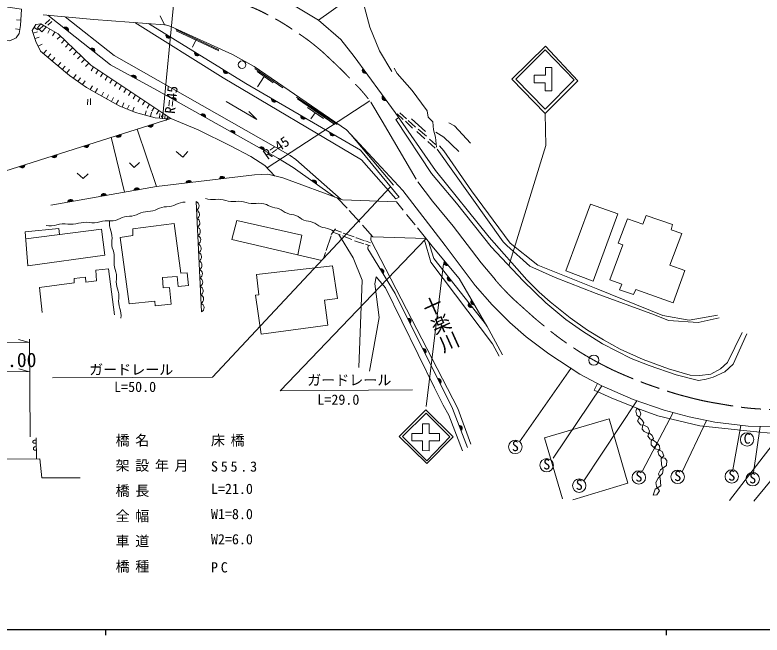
# Model space of a CAD drawing. Units: millimetres, scale not verified. Extents: x 40000 to 680000, y 20000 to 380000.
# Drawn here: x 251839 to 385078, y 204000 to 314670 of the extents above; entities that cross this region are included whole.
import ezdxf
from ezdxf.enums import TextEntityAlignment as Align

# ---------------------------------------------------------------- set-up
doc = ezdxf.new("R2010")
doc.units = ezdxf.units.MM
doc.header["$LTSCALE"] = 1000
doc.linetypes.add('CHAIN', pattern=[18.5, 12, -1.5, 3.5, -1.5])
for name, color, linetype, lineweight in [('M-BGD', 7, 'Continuous', 13), ('M-BMK', 2, 'CHAIN', 13), ('M-TTL-BAND', 7, 'Continuous', 25), ('M-WORK', 1, 'Continuous', 13)]:
    doc.layers.add(name, color=color, linetype=linetype, lineweight=lineweight)
doc.layers.add('M-STR-HTXT', color=7, linetype='Continuous')
doc.styles.add('@ＭＳ ゴシック', font='')
doc.styles.add('ＭＳ ゴシック', font='')
doc.styles.get('@ＭＳ ゴシック').set_extended_font_data('@MS Gothic')
doc.styles.get('ＭＳ ゴシック').set_extended_font_data('MS Gothic')

msp = doc.modelspace()

# ---------------------------------------------------------------- linework, layer by layer
at = {"layer": 'M-BGD'}
msp.add_circle((355072, 253067), 905, dxfattribs=at)
at = {"layer": 'M-BMK'}
msp.add_lwpolyline([(315286, 299108), (317304, 295723), (323686, 284860), (326324, 281411), (330003, 276944), (334986, 270440), (337515, 267377)], dxfattribs=at)
for points, knots in [([(285649, 318446), (288046, 318015), (288790, 317930), (290726, 317310), (291872, 316943), (292507, 316710), (293619, 316248), (295352, 315528), (296295, 315051), (297943, 314155), (299539, 313287), (300388, 312718), (301898, 311708), (303237, 310813), (303983, 310300), (305238, 309292), (306616, 308185), (307324, 307486), (308613, 306276), (309969, 305003), (310696, 304256), (311985, 302916), (312788, 302080), (313261, 301631), (314003, 300741), (314523, 300119), (314697, 299900), (315286, 299108)], [0, 0, 0, 0, 1, 1, 1, 2, 2, 2, 3, 3, 3, 4, 4, 4, 5, 5, 5, 6, 6, 6, 7, 7, 7, 8, 8, 8, 9, 9, 9, 9]), ([(337515, 267377), (338177, 266600), (338376, 266392), (338947, 265778), (340338, 264281), (341209, 263529), (342731, 262165), (344009, 261020), (344715, 260365), (346051, 259289), (347935, 257773), (348991, 256916), (350997, 255565), (353022, 254201), (354208, 253506), (356366, 252364), (358041, 251477), (359008, 251031), (360754, 250291), (362810, 249419), (363980, 248967), (366092, 248239), (368176, 247521), (369350, 247127), (371483, 246572), (373550, 246035), (374716, 245746), (376822, 245392), (379890, 244877), (381611, 244519), (384717, 244346), (386210, 244262), (386737, 244229), (388544, 244238)], [0, 0, 0, 0, 1, 1, 1, 2, 2, 2, 3, 3, 3, 4, 4, 4, 5, 5, 5, 6, 6, 6, 7, 7, 7, 8, 8, 8, 9, 9, 9, 10, 10, 10, 11, 11, 11, 11])]:
    msp.add_open_spline(points, degree=3, knots=knots, dxfattribs=at)
at = {"layer": 'M-TTL-BAND'}
for p, q in [((40000, 205000), (579000, 205000)), ((268000, 205000), (268000, 204000)), ((368000, 205000), (368000, 204000))]:
    msp.add_line(p, q, dxfattribs=at)
at = {"layer": 'M-WORK'}
for p, q in [((278138, 296112), (280268, 317769)), ((265915, 313881), (256850, 314709)), ((252896, 313746), (252097, 313788)), ((257201, 313052), (258035, 313873)), ((257700, 312827), (258432, 313518)), ((252708, 312048), (251923, 312199)), ((255252, 312442), (255941, 312035)), ((256182, 312073), (256950, 312781)), ((258077, 312117), (257682, 311421)), ((280526, 312099), (288176, 308457)), ((280574, 311822), (288227, 308283)), ((255103, 311397), (255861, 311651)), ((255420, 310449), (256179, 310703)), ((258946, 311623), (258551, 310927)), ((259952, 310901), (259398, 310323)), ((255995, 309086), (256718, 309429)), ((260674, 310209), (260120, 309631)), ((261396, 309517), (260842, 308939)), ((284110, 310187), (283528, 308929)), ((256946, 307759), (257468, 308365)), ((262118, 308825), (261564, 308247)), ((262840, 308133), (262286, 307555)), ((257703, 307106), (258226, 307712)), ((258461, 306453), (258983, 307059)), ((263562, 307441), (263008, 306864)), ((264284, 306749), (263730, 306172)), ((312325, 307273), (319626, 297236)), ((259510, 305570), (260017, 306189)), ((260284, 304936), (260791, 305555)), ((265006, 306057), (264452, 305480)), ((265856, 305378), (265412, 304712)), ((294619, 305136), (299605, 301688)), ((261057, 304303), (261564, 304922)), ((262269, 303387), (262733, 304039)), ((266688, 304824), (266244, 304158)), ((267520, 304269), (267076, 303603)), ((295019, 304582), (297902, 302550)), ((263084, 302808), (263548, 303460)), ((263900, 302228), (264363, 302881)), ((268352, 303715), (267909, 303049)), ((269184, 303160), (268741, 302494)), ((270017, 302606), (269573, 301940)), ((296267, 303702), (295091, 301852)), ((265265, 301338), (265671, 302027)), ((266126, 300830), (266533, 301519)), ((270849, 302051), (270405, 301385)), ((271681, 301497), (271237, 300831)), ((267277, 300172), (267661, 300873)), ((268154, 299691), (268538, 300393)), ((269031, 299211), (269415, 299912)), ((272513, 300942), (272070, 300276)), ((273345, 300388), (272902, 299722)), ((274178, 299833), (273734, 299167)), ((302052, 300006), (309296, 295102)), ((264832, 299658), (264797, 298618)), ((265338, 299733), (265331, 298632)), ((269908, 298730), (270292, 299431)), ((270958, 298229), (271264, 298968)), ((271882, 297847), (272188, 298586)), ((275010, 299279), (274566, 298613)), ((275842, 298724), (275398, 298058)), ((289536, 299225), (294953, 295993)), ((296821, 287365), (315131, 299316)), ((302247, 299667), (308875, 295091)), ((272806, 297465), (273112, 298204)), ((275037, 296789), (275238, 297564)), ((276005, 296538), (276206, 297312)), ((276674, 298170), (276231, 297504)), ((277506, 297615), (277063, 296949)), ((294953, 295993), (293559, 297427)), ((304012, 298128), (306874, 296158)), ((305400, 297173), (304597, 296128)), ((320481, 297192), (321643, 296132)), ((277592, 296260), (277660, 297057)), ((278338, 297061), (277895, 296395)), ((278588, 296175), (278656, 296972)), ((279171, 296506), (278727, 295840)), ((321069, 296016), (320022, 297028)), ((321944, 295824), (323258, 294621)), ((322533, 296117), (325029, 293894)), ((322745, 294463), (321520, 295694)), ((273657, 294299), (277059, 284047)), ((319330, 284275), (311765, 293326)), ((324940, 292534), (323490, 293854)), ((323777, 294272), (325221, 293041)), ((269027, 292829), (271395, 283046)), ((326801, 290893), (325460, 292056)), ((325761, 292486), (326855, 291570)), ((285100, 261687), (284143, 281351)), ((309291, 282001), (311079, 280203)), ((311421, 279788), (313349, 277659)), ((321643, 279058), (323212, 277191)), ((313821, 277150), (315667, 275077)), ((308238, 275495), (309018, 276514)), ((308554, 275908), (309859, 275406)), ((308860, 276307), (310051, 275884)), ((323641, 276648), (326479, 273112)), ((290548, 274575), (306543, 270840)), ((307325, 272639), (308238, 275251)), ((310229, 275255), (311932, 274605)), ((310379, 275713), (312315, 275050)), ((315667, 275077), (325151, 274766)), ((312409, 274383), (314036, 273799)), ((314342, 273763), (315172, 273462)), ((314360, 274346), (315236, 273995)), ((306870, 271191), (307228, 272298)), ((325152, 244775), (328238, 270271)), ((338778, 254018), (335912, 259326)), ((207483, 256404), (254424, 256239)), ((254424, 256239), (252494, 256764)), ((254421, 256786), (254527, 239386)), ((245038, 251105), (254456, 250984)), ((254456, 250984), (252531, 251526)), ((341827, 238507), (350949, 251600)), ((356497, 248479), (347832, 235564)), ((353285, 231550), (362722, 245818)), ((363739, 233328), (369235, 243710)), ((370802, 233157), (375183, 242305)), ((379856, 233494), (381267, 241418)), ((383532, 233014), (384734, 241199)), ((255669, 235431), (255634, 239197))]:
    msp.add_line(p, q, dxfattribs=at)
for points in [[(305978, 313752), (321208, 324595), (341666, 324477)], [(314838, 323439), (314111, 319704), (314203, 316033), (315101, 312458), (316878, 308272), (319064, 304594)], [(222589, 316998), (226306, 317413), (231523, 317506), (236209, 317459), (241472, 317206), (247705, 316467), (252999, 315728), (252845, 312763), (252571, 311334), (252045, 310609), (250944, 310034), (243762, 310101), (237432, 310593), (230526, 311205), (226637, 311431), (217434, 311405), (213320, 311107)], [(312325, 307273), (309959, 310304), (305978, 313752), (301546, 316409)], [(308910, 282141), (301446, 287418), (298863, 289037), (277145, 301218), (268875, 305785), (257714, 314630)], [(277730, 314519), (278527, 312901), (265915, 313881)], [(260771, 314350), (269552, 307402), (300903, 289587), (301949, 288888), (310012, 281735)], [(273215, 313314), (288961, 303415), (313665, 288797), (319786, 281842), (320340, 282166), (313484, 290561)], [(275630, 313126), (293033, 302423), (313484, 290561)], [(279356, 296109), (276824, 296325), (274218, 297002), (273363, 297235), (270401, 298459), (266783, 300443), (264608, 301725), (261561, 303890), (259006, 305983), (256400, 308230), (255590, 309943), (254933, 311903), (255571, 312981)], [(255571, 312981), (256448, 313090), (257458, 312468)], [(256448, 313090), (255860, 312375), (256619, 311664), (257391, 312510)], [(257458, 312468), (259565, 311271), (265392, 305687), (279634, 296198)], [(278527, 312901), (278660, 312888), (279668, 312625)], [(389120, 241091), (382594, 241252), (376669, 241991), (372073, 242961), (367648, 244129), (362067, 246043), (356497, 248479), (352577, 250532), (347025, 254175), (343031, 257246), (340119, 259801), (336945, 262909), (333901, 266375), (328576, 273513), (321002, 283341), (310983, 294171), (294515, 305466), (290616, 307615), (279668, 312625)], [(319470, 305190), (320001, 304220), (322655, 301173), (324364, 298911), (325361, 297547), (325546, 296397), (326356, 295597), (326469, 294171), (326818, 292858), (327003, 291042)], [(381529, 257980), (378913, 252627), (377661, 251499), (375951, 250538), (373954, 250305), (372285, 250401), (368415, 251500), (363901, 253188), (359797, 255014), (356817, 256681), (353934, 258436), (350847, 260606), (347277, 263492), (345339, 265215), (343145, 267371), (336408, 275028), (326841, 286901), (319626, 297236)], [(229350, 295747), (228388, 287237), (242041, 280224), (243816, 284820), (279634, 296198)], [(279634, 296198), (284496, 294183), (290267, 291289), (293883, 289396), (296392, 287827), (298151, 285936)], [(336740, 273307), (330559, 281060), (327062, 285270), (326139, 286388), (319740, 295995), (320262, 296325)], [(346388, 297098), (346524, 291393), (339940, 269909)], [(329222, 295393), (330241, 294859), (333063, 291788)], [(326921, 293771), (328316, 292878), (330994, 290303)], [(377410, 260641), (373655, 259779), (368412, 260159), (365919, 261127), (355501, 264982), (348183, 267798), (343643, 269845), (339542, 273515), (338916, 274175), (327116, 290705)], [(327568, 291305), (328307, 290443), (333270, 283283), (340129, 273938), (345074, 270039), (355816, 265715), (367391, 261041), (372085, 260190), (377143, 261082)], [(280578, 290277), (281761, 289271), (282685, 290277)], [(272240, 288300), (273118, 287470), (274036, 288327)], [(294580, 286159), (277059, 284047), (258257, 280723)], [(262960, 286423), (263991, 285470), (264889, 286299)], [(294580, 286159), (296928, 286238), (299592, 285580), (310243, 281650)], [(258557, 249884), (287079, 249997), (318837, 284006)], [(310243, 281650), (319891, 281306), (321072, 279802)], [(290548, 274575), (291433, 277965), (303026, 275381), (302261, 271840)], [(253657, 275955), (259674, 276545), (259794, 275472)], [(253657, 275955), (254114, 269918), (267857, 271781), (267264, 276430), (253753, 274696)], [(325151, 274766), (299128, 247594), (322762, 247770)], [(313176, 251778), (313735, 267338), (312152, 271321), (309621, 275497)], [(312623, 274907), (312773, 274866), (314205, 274378)], [(333164, 238097), (330843, 244407), (317960, 269307), (315282, 274457), (315370, 275410)], [(338221, 253753), (337008, 255964), (325998, 270537), (324880, 274483)], [(332529, 237482), (329876, 244418), (319619, 264951), (314768, 272915), (314811, 273592)], [(325575, 274238), (326552, 271184), (335912, 259326)], [(382337, 257749), (379897, 252316), (378447, 250972), (376344, 250038), (375113, 249659), (373738, 249443), (369785, 250468), (364933, 252133), (361760, 253374), (356633, 256003), (353075, 258214), (350098, 260327), (346511, 263275), (342464, 267230), (336740, 273307)], [(326479, 273112), (331058, 267644), (336011, 259144)], [(256719, 261588), (256242, 266037), (262424, 266845), (262396, 267646), (264400, 267892), (264510, 266962), (266411, 267187), (266239, 269121), (268509, 269374), (269576, 261144)], [(315044, 251074), (316816, 260660), (316039, 266708), (316285, 267908), (317931, 265938), (326665, 248110), (328212, 245016), (329204, 243216), (331628, 236868)], [(383607, 227885), (393636, 240104), (399977, 240704), (411034, 242258), (422677, 243666), (440125, 245717), (454114, 247238), (468349, 248465), (487775, 250220), (505734, 250878), (526470, 251686), (546292, 251602), (556837, 251672)], [(355735, 248878), (355165, 247711), (358181, 246343), (362743, 244503), (366495, 243147), (373959, 241331), (382377, 240423), (388395, 239863)], [(351304, 228119), (361164, 231092), (357807, 242579), (346299, 239221), (349506, 228324)], [(379290, 228042), (388460, 239948), (388960, 241095)], [(255638, 238782), (255317, 238790), (255049, 238594), (255053, 238357), (255185, 238259), (255643, 238247)], [(255649, 237631), (255340, 237621), (255124, 237393), (255139, 237123), (255346, 236998), (255654, 237004)], [(244892, 234285), (244885, 236871), (245959, 236830), (245979, 235421), (256264, 235432), (256643, 232067), (263497, 232079)]]:
    msp.add_lwpolyline(points, dxfattribs=at)
for points in [[(346473, 309117), (340473, 303220), (346388, 297098), (352241, 302937)], [(346407, 308424), (341189, 303220), (346375, 297855), (351549, 303090)], [(346470, 305276), (346475, 303907), (344455, 303912), (344444, 302557), (346395, 302557), (346395, 301100), (347582, 301108), (347614, 305270)], [(354464, 280922), (359347, 279175), (354930, 267185), (350085, 269029)], [(361067, 278254), (359409, 273924), (360229, 273619), (357943, 267421), (360053, 266645), (359652, 265600), (362150, 264757), (362542, 265696), (369198, 263282), (371286, 269037), (368648, 269984), (370768, 275670), (368886, 276342), (369136, 277283), (364402, 278872), (363788, 277311)], [(270602, 274952), (272200, 263128), (276786, 263601), (276859, 262730), (279727, 263072), (279394, 266007), (278245, 265966), (278126, 267795), (280785, 267995), (280975, 266222), (282763, 266365), (282536, 268632), (281405, 268600), (280258, 277463), (272834, 276483), (272853, 275282)], [(294906, 268340), (308491, 269905), (309356, 264084), (307053, 263772), (307628, 259278), (295722, 257726), (294723, 264648), (295319, 264702)], [(325109, 244179), (320352, 239439), (325269, 234607), (330007, 239355)], [(362743, 244503), (362583, 243980), (362727, 243252), (363169, 242904), (363712, 242339), (363972, 241855), (363730, 241272), (363671, 240770), (364045, 240310), (364633, 240022), (365016, 240013), (365454, 239594), (365736, 239074), (365299, 238650), (365326, 237961), (365773, 237455), (366179, 237838), (366475, 238107), (366799, 237747), (366835, 237168), (366498, 236758), (366662, 236137), (367223, 235608), (367734, 235581), (368089, 235180), (368066, 234263), (366945, 233484), (366596, 232803), (366893, 231982), (367017, 230638), (366001, 230043), (365673, 228976), (366329, 229038), (366781, 229735), (366257, 230536), (366155, 231202), (366555, 232013), (367324, 232813), (367437, 233511), (367170, 234393), (367068, 235481), (367540, 235984), (367263, 236753), (366524, 237092), (365976, 237257), (366290, 238328), (365675, 238803), (365141, 238949), (364681, 239500), (365005, 240389), (364694, 241105), (363988, 241461), (363377, 241507), (362889, 242236), (363276, 243025), (363477, 243454), (363217, 244147)], [(325183, 243596), (329418, 239351), (325269, 235120), (320952, 239441)], [(324508, 241721), (325693, 241719), (325695, 239946), (327555, 239945), (327551, 238682), (325687, 238677), (325696, 236897), (324518, 236909), (324509, 238676), (322632, 238679), (322638, 239943), (324507, 239956)]]:
    msp.add_lwpolyline(points, close=True, dxfattribs=at)
for centre, radius in [((292341, 305782), 670), ((382404, 238909), 1200), ((341068, 237577), 1200), ((346670, 234315), 1200), ((363106, 232130), 1200), ((370031, 232237), 1200), ((379680, 232307), 1200), ((352471, 230668), 1200), ((383397, 231822), 1200)]:
    msp.add_circle(centre, radius, dxfattribs=at)
for centre, radius, start, end in [((260873, 311982), 512, 334.28355, 128.92278), ((260873, 311982), 410, 337.52884, 125.67748), ((260873, 311982), 308, 343.06329, 120.14304), ((260873, 311982), 205, 354.88655, 108.31977), ((279279, 311014), 512, 161.0871, 315.72633), ((279279, 311014), 410, 164.3324, 312.48104), ((279279, 311014), 308, 169.86685, 306.94659), ((279279, 311014), 205, 181.69011, 295.12333), ((265576, 308256), 512, 334.28355, 128.92278), ((265576, 308256), 410, 337.52884, 125.67748), ((265576, 308256), 308, 343.06329, 120.14304), ((265576, 308256), 205, 354.88655, 108.31977), ((284390, 307870), 512, 161.0871, 315.72633), ((284390, 307870), 410, 164.3324, 312.48104), ((284390, 307870), 308, 169.86685, 306.94659), ((284390, 307870), 205, 181.69011, 295.12333), ((272956, 303403), 512, 343.77384, 138.41307), ((272956, 303403), 410, 347.01914, 135.16778), ((289501, 304727), 512, 161.0871, 315.72633), ((289501, 304727), 410, 164.3324, 312.48104), ((289501, 304727), 308, 169.86685, 306.94659), ((289501, 304727), 205, 181.69011, 295.12333), ((314301, 304747), 512, 138.71571, 293.35494), ((314301, 304747), 410, 141.961, 290.10964), ((314301, 304747), 308, 147.49545, 284.5752), ((314301, 304747), 205, 159.31871, 272.75193), ((272956, 303403), 308, 352.55359, 129.63333), ((272956, 303403), 205, 4.37685, 117.81007), ((280099, 299432), 512, 343.39304, 138.03227), ((280099, 299432), 410, 346.63834, 134.78698), ((317831, 299895), 512, 138.71571, 293.35494), ((317831, 299895), 410, 141.961, 290.10964), ((317831, 299895), 308, 147.49545, 284.5752), ((317831, 299895), 205, 159.31871, 272.75193), ((280099, 299432), 308, 352.17278, 129.25253), ((280099, 299432), 205, 3.99604, 117.42927), ((298124, 299600), 512, 162.5668, 317.20603), ((298124, 299600), 410, 165.8121, 313.96074), ((298124, 299600), 308, 171.34654, 308.42629), ((298124, 299600), 205, 183.16981, 296.60303), ((285332, 296497), 512, 343.39304, 138.03227), ((285332, 296497), 410, 346.63834, 134.78698), ((285332, 296497), 308, 352.17278, 129.25253), ((285332, 296497), 205, 3.99604, 117.42927), ((303315, 296589), 512, 162.5668, 317.20603), ((303315, 296589), 410, 165.8121, 313.96074), ((303315, 296589), 308, 171.34654, 308.42629), ((303315, 296589), 205, 183.16981, 296.60303), ((275987, 295157), 512, 210.30229, 4.94152), ((275987, 295157), 410, 213.54759, 1.69623), ((275987, 295157), 308, 219.08204, 356.16178), ((275987, 295157), 205, 230.9053, 344.33852), ((270269, 293341), 512, 210.30229, 4.94152), ((270269, 293341), 410, 213.54759, 1.69623), ((270269, 293341), 308, 219.08204, 356.16178), ((270269, 293341), 205, 230.9053, 344.33852), ((290565, 293562), 512, 343.39304, 138.03227), ((290565, 293562), 410, 346.63834, 134.78698), ((290565, 293562), 308, 352.17278, 129.25253), ((290565, 293562), 205, 3.99604, 117.42927), ((308505, 293579), 512, 162.5668, 317.20603), ((308505, 293579), 410, 165.8121, 313.96074), ((308505, 293579), 308, 171.34654, 308.42629), ((308505, 293579), 205, 183.16981, 296.60303), ((264550, 291524), 512, 210.30229, 4.94152), ((264550, 291524), 410, 213.54759, 1.69623), ((264550, 291524), 308, 219.08204, 356.16178), ((264550, 291524), 205, 230.9053, 344.33852), ((295799, 290627), 512, 343.39304, 138.03227), ((295799, 290627), 410, 346.63834, 134.78698), ((295799, 290627), 308, 352.17278, 129.25253), ((295799, 290627), 205, 3.99604, 117.42927), ((258832, 289708), 512, 210.30229, 4.94152), ((258832, 289708), 410, 213.54759, 1.69623), ((258832, 289708), 308, 219.08204, 356.16178), ((258832, 289708), 205, 230.9053, 344.33852), ((253113, 287892), 512, 210.30229, 4.94152), ((253113, 287892), 410, 213.54759, 1.69623), ((253113, 287892), 308, 219.08204, 356.16178), ((253113, 287892), 205, 230.9053, 344.33852), ((282855, 284633), 512, 19.55441, 174.19364), ((288812, 285351), 512, 19.55441, 174.19364), ((288812, 285351), 410, 22.79971, 170.94835), ((288812, 285351), 308, 28.33415, 165.4139), ((288812, 285351), 205, 40.15742, 153.59064), ((305113, 284688), 512, 337.42222, 132.06145), ((273586, 283319), 512, 22.70642, 177.34565), ((282855, 284633), 410, 22.79971, 170.94835), ((282855, 284633), 308, 28.33415, 165.4139), ((282855, 284633), 205, 40.15742, 153.59064), ((305113, 284688), 410, 340.66751, 128.81615), ((305113, 284688), 308, 346.20196, 123.28171), ((305113, 284688), 205, 358.02522, 111.45844), ((267678, 282274), 512, 22.70642, 177.34565), ((267678, 282274), 410, 25.95172, 174.10036), ((267678, 282274), 308, 31.48616, 168.56591), ((267678, 282274), 205, 43.30943, 156.74265), ((273586, 283319), 410, 25.95172, 174.10036), ((273586, 283319), 308, 31.48616, 168.56591), ((273586, 283319), 205, 43.30943, 156.74265), ((261770, 281230), 512, 22.70642, 177.34565), ((261770, 281230), 410, 25.95172, 174.10036), ((261770, 281230), 308, 31.48616, 168.56591), ((261770, 281230), 205, 43.30943, 156.74265), ((282276, 277555), 3726, 90.97504, 117.5846), ((283857, 280579), 823, 295.91013, 69.65982), ((287121, 285903), 4186, 251.80684, 276.90462), ((288127, 277592), 4186, 71.80684, 96.90462), ((290741, 285546), 4186, 251.80684, 276.90462), ((291748, 277234), 4186, 71.80684, 96.90462), ((294362, 285188), 4186, 251.80684, 276.90462), ((275502, 283314), 3726, 270.97504, 297.5846), ((278952, 276709), 3726, 90.97504, 117.5846), ((278826, 284160), 3726, 270.97504, 297.5846), ((283931, 279066), 823, 295.91013, 69.65982), ((295368, 276877), 4186, 71.80684, 96.90462), ((298614, 283536), 3310, 234.13809, 262.37544), ((297736, 276974), 3310, 54.13809, 82.37544), ((272305, 275017), 3726, 90.97504, 117.5846), ((272178, 282468), 3726, 270.97504, 297.5846), ((275629, 275863), 3726, 90.97504, 117.5846), ((301615, 282340), 3310, 234.13809, 262.37544), ((300736, 275777), 3310, 54.13809, 82.37544), ((258051, 281686), 4663, 262.24709, 286.02225), ((260625, 272722), 4663, 82.24709, 106.02225), ((261883, 281963), 4663, 262.24709, 286.02225), ((264457, 272999), 4663, 82.24709, 106.02225), ((265715, 282240), 4663, 262.24709, 286.02225), ((268289, 273276), 4663, 82.24709, 106.02225), ((272549, 277450), 3846, 173.5395, 199.72966), ((268855, 281622), 3726, 270.97504, 297.5846), ((284004, 277554), 823, 295.91013, 69.65982), ((304615, 281143), 3310, 234.13809, 262.37544), ((303736, 274581), 3310, 54.13809, 82.37544), ((307615, 279946), 3310, 234.13809, 262.37544), ((265310, 274854), 3846, 353.5395, 19.72966), ((284078, 276041), 823, 295.91013, 69.65982), ((306737, 273384), 3310, 54.13809, 82.37544), ((284151, 274528), 823, 295.91013, 69.65982), ((272952, 273988), 3846, 173.5395, 199.72966), ((284225, 273016), 823, 295.91013, 69.65982), ((265713, 271392), 3846, 353.5395, 19.72966), ((284298, 271503), 823, 295.91013, 69.65982), ((273355, 270527), 3846, 173.5395, 199.72966), ((284372, 269991), 823, 295.91013, 69.65982), ((328855, 270450), 512, 142.62371, 297.26295), ((328855, 270450), 410, 145.86901, 294.01765), ((328855, 270450), 308, 151.40346, 288.4832), ((328855, 270450), 205, 163.22672, 276.65994), ((266115, 267930), 3846, 353.5395, 19.72966), ((284446, 268478), 823, 295.91013, 69.65982), ((317098, 268875), 512, 314.0259, 108.66514), ((317098, 268875), 410, 317.2712, 105.41984), ((317098, 268875), 308, 322.80565, 99.88539), ((317098, 268875), 205, 334.62891, 88.06213), ((329462, 267680), 512, 140.96509, 295.60432), ((329462, 267680), 410, 144.21039, 292.35903), ((329462, 267680), 308, 149.74483, 286.82458), ((273757, 267065), 3846, 173.5395, 199.72966), ((284519, 266965), 823, 295.91013, 69.65982), ((329462, 267680), 205, 161.56809, 275.00132), ((266518, 264469), 3846, 353.5395, 19.72966), ((284593, 265453), 823, 295.91013, 69.65982), ((274160, 263603), 3846, 173.5395, 199.72966), ((284666, 263940), 823, 295.91013, 69.65982), ((333632, 263450), 512, 132.9057, 287.54494), ((284740, 262427), 823, 295.91013, 69.65982), ((333179, 262970), 512, 140.96509, 295.60432), ((333179, 262970), 410, 144.21039, 292.35903), ((333179, 262970), 308, 149.74483, 286.82458), ((333179, 262970), 205, 161.56809, 275.00132), ((333632, 263450), 410, 136.151, 284.29964), ((333632, 263450), 308, 141.68545, 278.76519), ((333632, 263450), 205, 153.50871, 266.94193), ((266921, 261007), 3846, 353.5395, 19.72966), ((321966, 260002), 512, 309.22396, 103.86319), ((321966, 260002), 410, 312.46926, 100.6179), ((321966, 260002), 308, 318.0037, 95.08345), ((321966, 260002), 205, 329.82697, 83.26019), ((324647, 254634), 512, 309.22396, 103.86319), ((324647, 254634), 410, 312.46926, 100.6179), ((324647, 254634), 308, 318.0037, 95.08345), ((324647, 254634), 205, 329.82697, 83.26019), ((327329, 249267), 512, 309.22396, 103.86319), ((327329, 249267), 410, 312.46926, 100.6179), ((327329, 249267), 308, 318.0037, 95.08345), ((327329, 249267), 205, 329.82697, 83.26019), ((331097, 240910), 512, 303.60706, 98.24629), ((331097, 240910), 410, 306.85236, 95.001), ((331097, 240910), 308, 312.3868, 89.46655), ((331097, 240910), 205, 324.21007, 77.64329)]:
    msp.add_arc(centre, radius, start, end, dxfattribs=at)

# ---------------------------------------------------------------- texts
at = {"layer": 'M-STR-HTXT', "style": 'ＭＳ ゴシック'}
for s, p in [('L=21.0', (286795, 228638)), ('W1=8.0', (286795, 224138)), ('W2=6.0', (286795, 219638))]:
    msp.add_text(s, height=1833, dxfattribs=at).set_placement(p, align=Align.BOTTOM_LEFT)
at = {"layer": 'M-STR-HTXT', "char_height": 1833, "attachment_point": 7, "style": 'ＭＳ ゴシック'}
for s, insert in [('\\T1.4;橋名', (269795, 237638)), ('\\T1.4;床橋', (286795, 237638)), ('\\T1.4;架設年月', (269795, 233138)), ('\\T1.4;S55.3', (286795, 233138)), ('\\T1.4;橋長', (269795, 228638)), ('\\T1.4;全幅', (269795, 224138)), ('\\T1.4;車道', (269795, 219638)), ('\\T1.4;橋種', (269795, 215138)), ('\\T1.4;PC', (286795, 215138))]:
    msp.add_mtext(s, dxfattribs=dict(at, insert=insert))
at = {"layer": 'M-WORK'}
for s, height, rotation, style, p in [('R=45', 1833, 84.041, 'ＭＳ ゴシック', (280910, 296904)), ('R=45', 1833, 35.279, 'ＭＳ ゴシック', (297239, 288318)), ('十楽川', 2566, 294.228, '@ＭＳ ゴシック', (323732, 263444))]:
    msp.add_text(s, height=height, rotation=rotation, dxfattribs=dict(at, style=style)).set_placement(p, align=Align.BOTTOM_LEFT)
at = {"layer": 'M-WORK', "style": 'ＭＳ ゴシック'}
for s, height, p in [('2.00', 2566, (248688, 251058)), ('ガードレール', 1833, (265079, 249910)), ('ガードレール', 1833, (303964, 248032)), ('L=50.0', 1833, (269528, 246838)), ('L=29.0', 1833, (305782, 244552))]:
    msp.add_text(s, height=height, dxfattribs=at).set_placement(p, align=Align.BOTTOM_LEFT)
for s, p in [('C', (382413, 237607)), ('S', (341077, 236275)), ('S', (346678, 233013)), ('S', (363114, 230828)), ('S', (370040, 230935)), ('S', (379689, 231005)), ('S', (383405, 230520)), ('S', (352480, 229366))]:
    msp.add_text(s, height=1833, dxfattribs=at).set_placement(p, align=Align.BOTTOM_CENTER)

doc.saveas('drawing.dxf')
